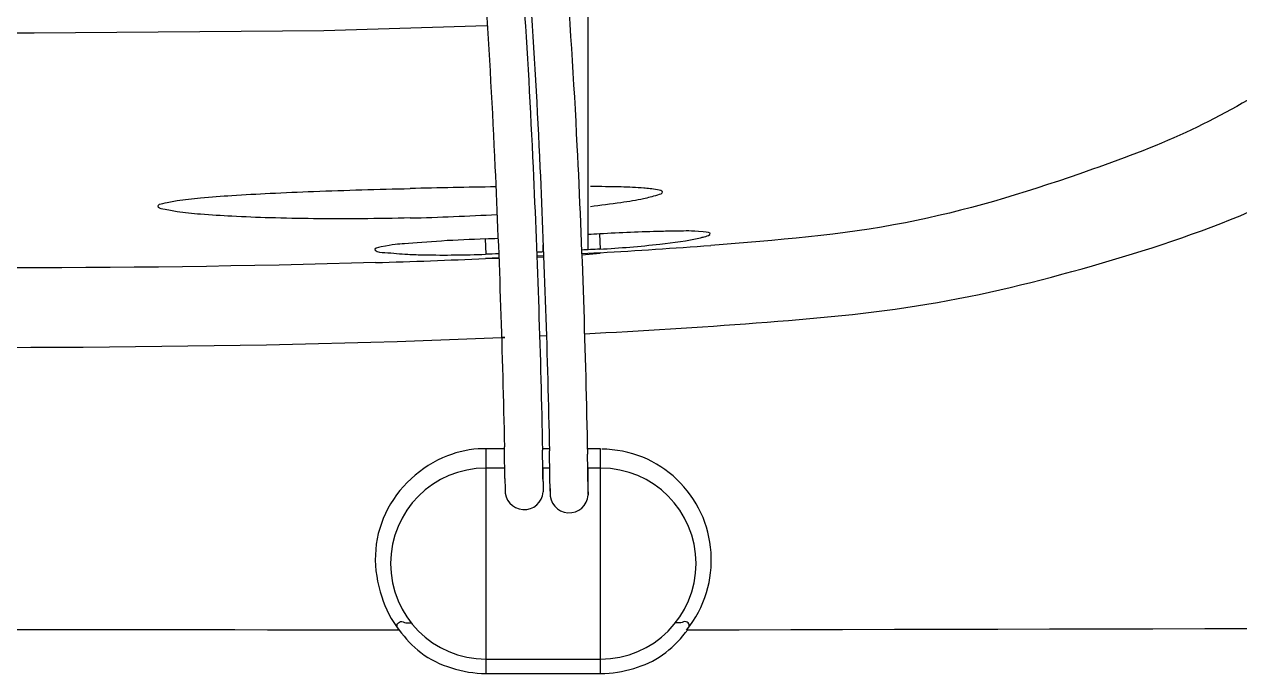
# Model space of a CAD drawing. Header units: millimetres. Extents: x 7426 to 8300, y 123 to 421.
# Drawn here: x 7997.834 to 8001.81, y 215.987 to 218.112 of the extents above; entities that cross this region are included whole.
import ezdxf

# ---------------------------------------------------------------- set-up
doc = ezdxf.new("R2010")
doc.units = ezdxf.units.MM
doc.layers.add('20_ALL_FEATURES', color=7, linetype='Continuous')

msp = doc.modelspace()

# ---------------------------------------------------------------- linework, layer by layer
at = {"layer": '20_ALL_FEATURES', "color": 7, "linetype": 'Continuous'}
for p, q in [((7999.6786, 217.3764), (7999.6786, 218.6404)), ((7999.7193, 217.3763), (7999.7166, 217.4261)), ((7999.3443, 217.3597), (7999.3426, 217.4096)), ((7999.5315, 217.3673), (7999.5315, 217.3901)), ((7999.3864, 217.3475), (7999.343, 217.3456)), ((7999.3864, 217.3459), (7999.343, 217.3446)), ((7999.5329, 217.3545), (7999.5105, 217.3533)), ((7999.5331, 217.3501), (7999.5106, 217.3495)), ((7999.7178, 217.3645), (7999.657, 217.3611)), ((7999.7179, 217.3621), (7999.6573, 217.3566)), ((7999.3953, 217.0882), (7999.4054, 217.0886)), ((7999.3953, 217.0869), (7999.4054, 217.0873)), ((7999.5195, 217.0928), (7999.542, 217.0936)), ((7999.5195, 217.0924), (7999.542, 217.0934)), ((7999.3443, 215.9879), (7999.3444, 216.7225)), ((7999.4045, 216.7225), (7999.3444, 216.7225)), ((7999.5515, 216.7225), (7999.529, 216.7225)), ((7999.7194, 216.7225), (7999.6759, 216.7225)), ((7999.7193, 215.9879), (7999.7194, 216.7225)), ((7999.4068, 216.6599), (7999.3443, 216.6599)), ((7999.4063, 216.6258), (7999.4068, 216.5906)), ((7999.5539, 216.6599), (7999.5314, 216.6599)), ((7999.5315, 216.6169), (7999.5315, 216.6599)), ((7999.7193, 216.6599), (7999.6786, 216.6599)), ((7999.6786, 216.6113), (7999.6786, 216.6599)), ((7999.5309, 216.6164), (7999.5314, 216.5819)), ((7999.5538, 216.5927), (7999.5539, 216.5804)), ((7999.6784, 216.5822), (7999.6786, 216.5717)), ((7999.3443, 216.0349), (7999.7193, 216.0349)), ((7999.3443, 215.9878), (7999.7193, 215.9878))]:
    msp.add_line(p, q, dxfattribs=at)
msp.add_lwpolyline([(7999.3466, 218.1069), (7998.8131, 218.0905), (7997.8654, 218.0836), (7996.8697, 218.083), (7994.6842, 218.0839)], dxfattribs=at)
for centre, radius, start, end in [((7999.8595, 185.9364), 31.6474, 90.87436, 91.38207), ((7998.895, 225.8333), 8.3574, 271.37963, 273.33031), ((7998.677, 236.6913), 19.2923, 272.97607, 273.08886), ((7998.677, 236.6913), 19.2923, 271.97697, 272.0993), ((7998.6466, 237.1101), 19.7617, 272.92969, 273.10365), ((7998.4827, 238.5629), 21.2343, 273.33457, 274.31402), ((7998.1011, 246.2093), 28.8905, 271.7489, 272.46361), ((7998.6466, 237.1101), 19.7617, 272.01816, 272.14377), ((7998.6466, 237.1101), 19.7617, 272.50407, 272.56927), ((7999.3389, 216.4354), 0.2879, 88.1743, 91.0959), ((7972.6763, 216.194), 26.7334, 0.92561, 1.1481), ((7973.2856, 216.1958), 26.2487, 0.91815, 1.14045), ((7975.9594, 216.2441), 23.597, 0.82669, 1.14639), ((7976.7669, 216.2491), 22.914, 0.8143, 1.14141), ((7999.3443, 216.3474), 0.3125, 90, 270), ((7999.7193, 216.3474), 0.3125, 270, 90), ((7999.4691, 216.5863), 0.0625, 176.038, 356.0303), ((7999.6163, 216.5761), 0.0625, 176.038, 356.0303), ((7999.4629, 216.5493), 0.6844, 321.2938, 322.1465), ((8006.6581, -2186.297), 2402.4355, 89.9003479, 90.1587102)]:
    msp.add_arc(centre, radius, start, end, dxfattribs=at)
for points, knots in [([(7999.6662, 217.0995), (7999.8539, 217.1092), (8000.228, 217.1321), (8000.7876, 217.1815), (8001.3266, 217.3143), (8001.8439, 217.4825), (8002.3118, 217.7305), (8002.8533, 218.1303), (8003.3099, 218.6057), (8003.7155, 219.1058), (8004.1041, 219.6064), (8004.5565, 220.2493), (8005.0672, 221.0102), (8005.3798, 221.5236), (8005.5307, 221.7698)], [0, 0, 0, 0, 0.070962, 0.141675, 0.211683, 0.280164, 0.346623, 0.410649, 0.533727, 0.594116, 0.653956, 0.773007, 0.890959, 1, 1, 1, 1]), ([(8003.191, 219.3147), (8003.0755, 219.1373), (8002.8354, 218.7865), (8002.4201, 218.2988), (8002.0032, 217.9507), (8001.6128, 217.739), (8001.3978, 217.6616), (8001.2873, 217.6231)], [0, 0, 0, 0, 0.244149, 0.489764, 0.736992, 0.865054, 1, 1, 1, 1]), ([(7999.5378, 218.9178), (7999.5668, 218.7299), (7999.6064, 218.3288), (7999.6518, 217.591), (7999.6697, 217.0421), (7999.6763, 216.7056)], [0, 0, 0, 0, 0.257202, 0.544666, 1, 1, 1, 1]), ([(7999.4089, 218.7791), (7999.4583, 218.4027), (7999.4993, 217.7146), (7999.523, 217.0269), (7999.5291, 216.7182)], [0, 0, 0, 0, 0.55146, 1, 1, 1, 1]), ([(7999.4312, 218.7825), (7999.4807, 218.405), (7999.5218, 217.715), (7999.5455, 217.0255), (7999.5516, 216.7162)], [0, 0, 0, 0, 0.551734, 1, 1, 1, 1]), ([(7999.2856, 218.7611), (7999.3343, 218.3913), (7999.3747, 217.713), (7999.3983, 217.0351), (7999.4044, 216.7296)], [0, 0, 0, 0, 0.549715, 1, 1, 1, 1]), ([(8001.2873, 217.6231), (8001.1007, 217.5581), (8000.7049, 217.4379), (8000.293, 217.4049), (8000.08, 217.3887)], [0, 0, 0, 0, 0.480464, 1, 1, 1, 1]), ([(7999.6861, 217.5823), (7999.7194, 217.5821), (7999.776, 217.5813), (7999.8539, 217.5787), (7999.8915, 217.5737), (7999.9211, 217.5692), (7999.9212, 217.5634)], [0, 0, 0, 0, 0.420929, 0.73339, 0.926963, 1, 1, 1, 1]), ([(7998.2712, 217.5167), (7998.2712, 217.5228), (7998.3013, 217.5292), (7998.3404, 217.5375), (7998.4201, 217.5452), (7998.5196, 217.5529), (7998.6436, 217.5596), (7998.8379, 217.5678), (7998.9909, 217.5721), (7999.0962, 217.5747)], [0, 0, 0, 0, 0.022198, 0.079822, 0.172209, 0.296181, 0.446987, 0.619069, 1, 1, 1, 1]), ([(7999.9212, 217.5634), (7999.9212, 217.5572), (7999.8922, 217.5496), (7999.8537, 217.5384), (7999.7762, 217.5265), (7999.7191, 217.5191), (7999.6857, 217.5153)], [0, 0, 0, 0, 0.076554, 0.271862, 0.58322, 1, 1, 1, 1]), ([(7999.0962, 217.4783), (7998.9909, 217.4757), (7998.8379, 217.4745), (7998.6436, 217.4782), (7998.5195, 217.4828), (7998.42, 217.4893), (7998.3404, 217.4963), (7998.3013, 217.5044), (7998.2712, 217.5106), (7998.2712, 217.5167)], [0, 0, 0, 0, 0.381067, 0.553194, 0.704007, 0.827944, 0.920276, 0.977854, 1, 1, 1, 1]), ([(7999.9726, 217.4353), (7999.9543, 217.4352), (7999.869, 217.4335), (7999.7836, 217.4299), (7999.7166, 217.4261)], [0, 0, 0, 0, 0.213782, 1, 1, 1, 1]), ([(8000.0767, 217.4246), (8000.082, 217.4304), (8000.015, 217.4374), (8000, 217.4355), (7999.9726, 217.4353)], [0, 0, 0, 0, 0.222053, 1, 1, 1, 1]), ([(8000.0463, 217.4136), (8000.0502, 217.4145), (8000.0603, 217.4175), (8000.0721, 217.4196), (8000.0767, 217.4246)], [0, 0, 0, 0, 0.369876, 1, 1, 1, 1]), ([(7999.3426, 217.4096), (7999.2944, 217.408), (7999.2105, 217.4047), (7999.0816, 217.3939), (7999.0368, 217.3912), (7998.9763, 217.3784), (7998.9816, 217.3731)], [0, 0, 0, 0, 0.396301, 0.726951, 0.938292, 1, 1, 1, 1]), ([(7999.7166, 217.3764), (7999.7823, 217.3799), (7999.8925, 217.3893), (8000.0027, 217.4032), (8000.0463, 217.4136)], [0, 0, 0, 0, 0.594819, 1, 1, 1, 1]), ([(7998.9816, 217.3731), (7998.9895, 217.3654), (7999.0301, 217.3657), (7999.0635, 217.3605), (7999.0884, 217.3594)], [0, 0, 0, 0, 0.306168, 1, 1, 1, 1]), ([(7999.0884, 217.3594), (7999.1066, 217.3586), (7999.1913, 217.3562), (7999.2761, 217.3572), (7999.3426, 217.3597)], [0, 0, 0, 0, 0.21485, 1, 1, 1, 1]), ([(7998.9829, 217.3323), (7998.1408, 217.3065), (7996.4515, 217.3235), (7994.7628, 217.3247), (7993.9165, 217.3196)], [0, 0, 0, 0, 0.498822, 1, 1, 1, 1]), ([(7993.9172, 217.0591), (7994.3738, 217.0616), (7995.2871, 217.0662), (7997.113, 217.0545), (7998.4833, 217.0486), (7999.3953, 217.0869)], [0, 0, 0, 0, 0.250033, 0.500131, 1, 1, 1, 1]), ([(7999.2178, 216.6997), (7999.1318, 216.6667), (7999.0173, 216.5605), (7998.9726, 216.3768), (7998.9885, 216.2828), (7999.003, 216.2387)], [0, 0, 0, 0, 0.498358, 0.749087, 1, 1, 1, 1]), ([(8000.0661, 216.2532), (8000.0914, 216.3363), (8000.0794, 216.5288), (7999.9387, 216.6622), (7999.8573, 216.6952)], [0, 0, 0, 0, 0.497225, 1, 1, 1, 1]), ([(7999.0592, 216.1286), (7999.0571, 216.1349), (7999.0481, 216.1466), (7999.066, 216.1614), (7999.0819, 216.1516), (7999.0937, 216.1532), (7999.0994, 216.1533)], [0, 0, 0, 0, 0.285885, 0.496534, 0.756169, 1, 1, 1, 1]), ([(8000.0001, 216.1294), (8000.0045, 216.1344), (8000.0149, 216.1455), (7999.998, 216.1613), (7999.9818, 216.1515), (7999.9699, 216.1532), (7999.9642, 216.1533)], [0, 0, 0, 0, 0.290179, 0.488011, 0.753517, 1, 1, 1, 1]), ([(7999.8277, 216.0043), (7999.861, 216.0145), (7999.9263, 216.0428), (7999.9753, 216.0942), (7999.997, 216.1213)], [0, 0, 0, 0, 0.500659, 1, 1, 1, 1])]:
    msp.add_open_spline(points, degree=3, knots=knots, dxfattribs=at)
for points in [[(7999.3334, 216.7233), (7999.2941, 216.7225), (7999.2545, 216.7138), (7999.2178, 216.6997)], [(7999.8573, 216.6952), (7999.815, 216.7125), (7999.7685, 216.7213), (7999.7228, 216.7219)], [(7999.003, 216.2387), (7999.0159, 216.1997), (7999.0344, 216.1615), (7999.0602, 216.1294)], [(8000.0001, 216.1294), (8000.0297, 216.1656), (8000.0524, 216.2085), (8000.0661, 216.2532)], [(7999.0602, 216.1294), (7994.4674, 216.1353), (7989.8746, 216.1326), (7985.2818, 216.1325)], [(7999.0602, 216.1294), (7999.0811, 216.1026), (7999.1038, 216.0767), (7999.1308, 216.0561)], [(7999.1308, 216.0561), (7999.1605, 216.0334), (7999.1955, 216.0173), (7999.2311, 216.006)], [(7999.2311, 216.006), (7999.2675, 215.9944), (7999.3061, 215.9875), (7999.3443, 215.9878)], [(7999.7193, 215.9878), (7999.7559, 215.987), (7999.7928, 215.9936), (7999.8277, 216.0043)]]:
    msp.add_open_spline(points, degree=3, dxfattribs=at)

doc.saveas('drawing.dxf')
